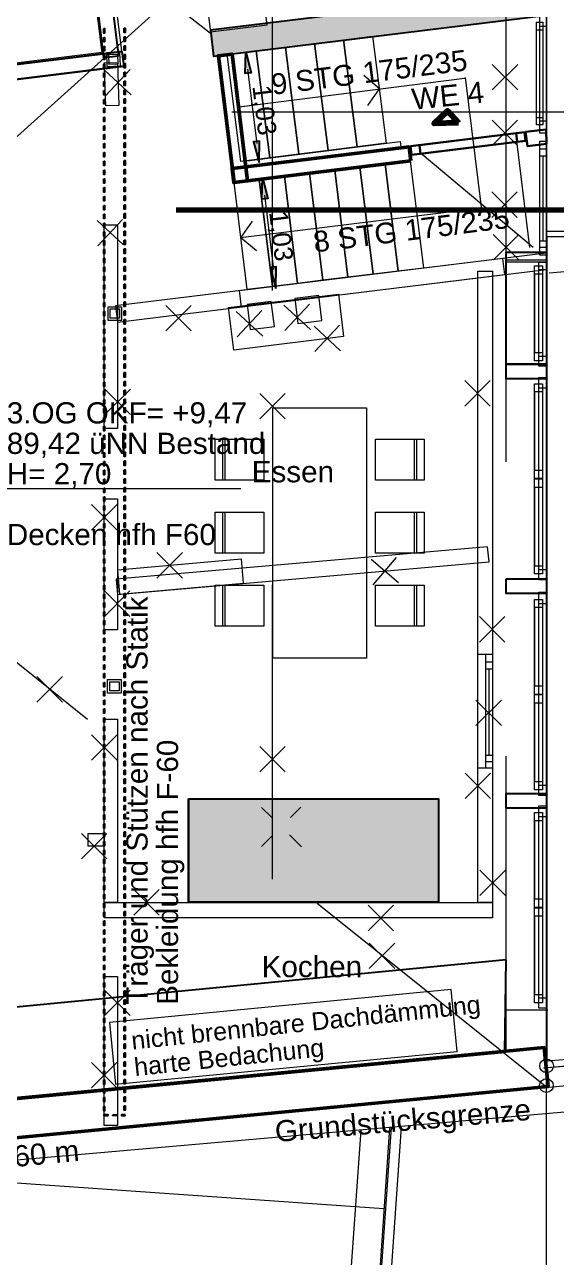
# Model space of a CAD drawing. Header units: millimetres. Extents: x 1501 to 41669, y -35 to 29713.
# Drawn here: x 11693 to 16788, y 6145 to 17959 of the extents above; entities that cross this region are included whole.
import ezdxf

# ---------------------------------------------------------------- set-up
doc = ezdxf.new("R2010")
doc.units = ezdxf.units.MM
doc.header["$LTSCALE"] = 50
doc.linetypes.add('PDF_56-4_56-4_0-0_0-0', pattern=[112.8, 56.4, -56.4, 0, 0])
doc.linetypes.add('PDF_564-4_176-4_70-6_176-4', pattern=[987.8, 564.4, -176.4, 70.6, -176.4])
for name, color, linetype in [('00_Wand_Bestand', 7, 'Continuous'), ('03_Sanitaer', 5, 'Continuous'), ('05_Linien_stark', 7, 'Continuous'), ('06_Linien_fein', 3, 'Continuous'), ('07_Bemassung', 6, 'Continuous'), ('08_Schnittlinie', 1, 'Continuous'), ('10_Text', 7, 'Continuous')]:
    doc.layers.add(name, color=color, linetype=linetype)
doc.styles.add('PLAN', font='arial.ttf')

msp = doc.modelspace()

# ---------------------------------------------------------------- hatches: boundary and pattern name
at = {"layer": '00_Wand_Bestand'}
for points in [[(16698, 18302), (13474, 17906), (13504, 17658), (16698, 18050)], [(13811, 17699), (13864, 17499), (13807, 17492)], [(13940, 16638), (13944, 16844), (13887, 16837)], [(13971, 16493), (14024, 16293), (13967, 16286)], [(14100, 15432), (14104, 15638), (14047, 15631)]]:
    msp.add_hatch(color=7, dxfattribs=at).paths.add_polyline_path(points)
at = {"layer": '03_Sanitaer'}
msp.add_hatch(color=7, dxfattribs=at).paths.add_polyline_path([(13263, 10541), (15659, 10541), (15659, 9547), (13263, 9547)])

# ---------------------------------------------------------------- linework, layer by layer
at = {"layer": '00_Wand_Bestand'}
for points in [[(16698, 18302), (13474, 17906), (13504, 17658), (16698, 18050)], [(13811, 17699), (13864, 17499), (13807, 17492)], [(13940, 16638), (13944, 16844), (13887, 16837)], [(13971, 16493), (14024, 16293), (13967, 16286)], [(14100, 15432), (14104, 15638), (14047, 15631)]]:
    msp.add_lwpolyline(points, close=True, dxfattribs=at)
at = {"layer": '03_Sanitaer'}
msp.add_lwpolyline([(13263, 10541), (15659, 10541), (15659, 9547), (13263, 9547)], close=True, dxfattribs=at)
at = {"layer": '05_Linien_stark', "lineweight": 15}
for p, q in [((13830, 17532), (13917, 16819)), ((13750, 17173), (15908, 17445)), ((15093, 17345), (14944, 17471)), ((15091, 17344), (14978, 17185)), ((13679, 17125), (26571, 17125)), ((13990, 16326), (14077, 15613))]:
    msp.add_line(p, q, dxfattribs=at)
at = {"layer": '05_Linien_stark', "lineweight": 18}
for p, q in [((13963, 10458), (14064, 10357)), ((14341, 10460), (14240, 10360)), ((14063, 10183), (13962, 10083)), ((14230, 10196), (14345, 10081))]:
    msp.add_line(p, q, dxfattribs=at)
at = {"layer": '05_Linien_stark', "lineweight": 20}
for p, q in [((16291, 8518), (16707, 8518)), ((16301, 8113), (16301, 8527))]:
    msp.add_line(p, q, dxfattribs=at)
at = {"layer": '05_Linien_stark', "lineweight": 18}
for points in [[(12360, 18278), (12432, 17691), (10059, 17399), (9987, 17986)], [(13268, 10536), (15655, 10536), (15655, 9551), (13268, 9551)]]:
    msp.add_lwpolyline(points, close=True, dxfattribs=at)
at = {"layer": '05_Linien_stark', "lineweight": 15}
for points in [[(13454, 18042), (13473, 17890), (14018, 17957), (13999, 18109)], [(14878, 16788), (14749, 17815), (15027, 17850), (15157, 16823)], [(14043, 16683), (13913, 17710), (14192, 17745), (14321, 16718)], [(14321, 16718), (14192, 17745), (14470, 17780), (14600, 16753)], [(14600, 16753), (14470, 17780), (14749, 17815), (14878, 16788)], [(13765, 16647), (13635, 17675), (13913, 17710), (14043, 16683)], [(13803, 16599), (13797, 16651), (15291, 16840), (15298, 16787)], [(12563, 15263), (12582, 15108), (16295, 15564), (16276, 15719)], [(13752, 15410), (16691, 15771), (16691, 15611), (13771, 15252)], [(16037, 15597), (16177, 15597), (16177, 9547), (16037, 9547)], [(14699, 15377), (14749, 14969), (13696, 14840), (13646, 15248)], [(14282, 15334), (14311, 15094), (14542, 15123), (14513, 15363)], [(13825, 15278), (13855, 15038), (14086, 15066), (14056, 15306)], [(12569, 12645), (12582, 12499), (16143, 12810), (16130, 12956)], [(12581, 12731), (12601, 12500), (13791, 12605), (13771, 12835)], [(16037, 11926), (16176, 11926), (16176, 10834), (16037, 10834)], [(16113, 11927), (16176, 11927), (16176, 10834), (16113, 10834)], [(16113, 11853), (16176, 11853), (16176, 10894), (16113, 10894)], [(16113, 11786), (16176, 11786), (16176, 10955), (16113, 10955)]]:
    msp.add_lwpolyline(points, close=True, dxfattribs=at)
at = {"layer": '05_Linien_stark', "lineweight": 20}
for points in [[(16307, 18093), (16693, 18093), (16693, 15701), (16307, 15701)], [(16599, 17984), (16659, 17984), (16659, 16999), (16599, 16999)], [(16629, 18056), (16690, 18056), (16690, 16920), (16629, 16920)], [(16599, 17911), (16660, 17911), (16660, 17065), (16599, 17065)], [(16630, 17945), (16694, 17945), (16694, 17033), (16630, 17033)], [(16631, 16842), (16694, 16842), (16694, 15751), (16631, 15751)], [(16631, 16770), (16692, 16770), (16692, 15824), (16631, 15824)], [(16631, 16703), (16692, 16703), (16692, 15884), (16631, 15884)], [(16695, 15976), (16695, 7963), (18929, 8156), (18929, 15976)], [(16697, 15927), (16697, 8030), (18879, 8206), (18879, 15927)], [(16306, 15686), (16695, 15686), (16695, 14706), (16306, 14706)], [(16580, 15648), (16656, 15648), (16656, 14738), (16580, 14738)], [(16620, 15683), (16695, 15683), (16695, 14780), (16620, 14780)], [(16620, 15612), (16695, 15612), (16695, 14686), (16620, 14686)], [(16581, 15571), (16656, 15571), (16656, 14813), (16581, 14813)], [(16620, 14578), (16695, 14578), (16695, 12735), (16620, 12735)], [(16580, 14518), (16656, 14518), (16656, 13609), (16580, 13609)], [(16581, 14443), (16656, 14443), (16656, 13687), (16581, 13687)], [(16620, 14479), (16695, 14479), (16695, 12638), (16620, 12638)], [(16580, 13606), (16656, 13606), (16656, 12695), (16580, 12695)], [(16581, 13528), (16656, 13528), (16656, 12771), (16581, 12771)], [(16580, 12451), (16656, 12451), (16656, 11541), (16580, 11541)], [(16620, 12519), (16695, 12519), (16695, 10668), (16620, 10668)], [(16620, 12411), (16695, 12411), (16695, 10573), (16620, 10573)], [(16581, 12375), (16656, 12375), (16656, 11619), (16581, 11619)], [(16580, 11538), (16656, 11538), (16656, 10627), (16580, 10627)], [(16581, 11460), (16656, 11460), (16656, 10703), (16581, 10703)], [(16580, 10409), (16656, 10409), (16656, 9499), (16580, 9499)], [(16620, 10472), (16695, 10472), (16695, 8628), (16620, 8628)], [(16581, 10333), (16656, 10333), (16656, 9577), (16581, 9577)], [(16620, 10369), (16695, 10369), (16695, 8534), (16620, 8534)], [(16580, 9496), (16656, 9496), (16656, 8585), (16580, 8585)], [(16581, 9418), (16656, 9418), (16656, 8661), (16581, 8661)]]:
    msp.add_lwpolyline(points, close=True, dxfattribs=at)
at = {"layer": '05_Linien_stark', "lineweight": 50}
for points in [[(13700, 16446), (13830, 16462), (13680, 17678), (13550, 17662)], [(15393, 16654), (15377, 16788), (13681, 16580), (13697, 16446)], [(5730, 7102), (5766, 6727), (16709, 7781), (16673, 8155)]]:
    msp.add_lwpolyline(points, close=True, dxfattribs=at)
at = {"layer": '05_Linien_stark', "lineweight": 211}
msp.add_lwpolyline([(15850, 17019), (15616, 17011), (15746, 17133)], close=True, dxfattribs=at)
at = {"layer": '05_Linien_stark', "lineweight": 30}
for points in [[(16483, 16928), (15391, 16794), (15401, 16711), (16493, 16845)], [(16403, 16918), (15478, 16804), (15488, 16721), (16413, 16835)], [(16494, 16931), (16692, 16955), (16693, 16818), (16511, 16796)]]:
    msp.add_lwpolyline(points, close=True, dxfattribs=at)
at = {"layer": '05_Linien_stark', "lineweight": 25}
for points in [[(16307, 15780), (16694, 15780), (16694, 14706), (16307, 14706)], [(16307, 14706), (16694, 14706), (16694, 14565), (16307, 14565)], [(16306, 12648), (16694, 12648), (16694, 12506), (16306, 12506)], [(16306, 10592), (16693, 10592), (16693, 10450), (16306, 10450)]]:
    msp.add_lwpolyline(points, close=True, dxfattribs=at)
at = {"layer": '06_Linien_fein', "linetype": 'PDF_56-4_56-4_0-0_0-0', "lineweight": 9}
for p, q in [((16306, 8130), (16306, 20668)), ((14068, 9770), (14068, 19105))]:
    msp.add_line(p, q, dxfattribs=at)
at = {"layer": '06_Linien_fein', "lineweight": 9}
for p, q in [((16630, 17069), (16630, 17912)), ((15914, 17454), (16067, 16211)), ((16397, 16922), (16532, 15824)), ((16567, 15824), (15484, 16732)), ((16662, 15880), (16662, 16697)), ((13762, 15919), (16072, 16203)), ((13764, 15917), (13877, 16076)), ((13766, 15920), (13914, 15795)), ((16619, 14810), (16619, 15573)), ((16619, 13685), (16619, 14445)), ((16619, 12768), (16619, 13530)), ((16619, 11617), (16619, 12378)), ((16144, 10952), (16144, 11788)), ((16619, 10700), (16619, 11462)), ((16619, 9575), (16619, 10336)), ((16619, 8658), (16619, 9420)), ((5166, 6517), (17014, 7553)), ((14632, 3297), (14917, 7364)), ((14916, 3415), (15194, 7386)), ((14928, 3387), (15208, 7390)), ((15021, 3358), (15303, 7393)), ((10225, 6956), (15136, 6612))]:
    msp.add_line(p, q, dxfattribs=at)
at = {"layer": '06_Linien_fein', "lineweight": 5}
for p, q in [((16174, 17334), (16419, 17578)), ((16419, 17334), (16174, 17578)), ((16174, 17334), (16419, 17578)), ((16419, 17334), (16174, 17578)), ((16172, 16800), (16416, 17044)), ((16416, 16800), (16172, 17044)), ((16169, 16112), (16413, 16356)), ((16413, 16112), (16169, 16356)), ((16428, 15705), (16184, 15949)), ((16185, 15705), (16429, 15949)), ((13046, 15024), (13290, 15268)), ((13290, 15024), (13046, 15268)), ((13046, 15024), (13290, 15268)), ((13290, 15024), (13046, 15268)), ((14431, 15037), (14178, 15272)), ((14431, 15037), (14178, 15272)), ((14187, 15028), (14422, 15281)), ((14187, 15028), (14422, 15281)), ((13974, 14975), (13721, 15211)), ((13974, 14975), (13721, 15211)), ((13730, 14967), (13966, 15219)), ((13730, 14967), (13966, 15219)), ((14719, 14834), (14466, 15070)), ((14719, 14834), (14466, 15070)), ((14475, 14826), (14710, 15079)), ((14475, 14826), (14710, 15079)), ((15910, 14304), (16155, 14548)), ((16155, 14304), (15910, 14548)), ((15910, 14304), (16155, 14548)), ((16155, 14304), (15910, 14548)), ((13946, 14180), (14190, 14425)), ((14190, 14180), (13946, 14425)), ((13946, 14180), (14190, 14425)), ((14190, 14180), (13946, 14425)), ((12333, 13116), (12578, 13360)), ((12578, 13116), (12333, 13360)), ((12333, 13116), (12578, 13360)), ((12578, 13116), (12333, 13360)), ((12961, 12654), (13205, 12899)), ((13205, 12654), (12961, 12899)), ((12961, 12654), (13205, 12899)), ((13205, 12654), (12961, 12899)), ((15277, 12611), (15013, 12833)), ((15277, 12611), (15013, 12833)), ((15034, 12589), (15256, 12854)), ((15034, 12589), (15256, 12854)), ((16052, 12042), (16296, 12287)), ((16296, 12042), (16052, 12287)), ((16052, 12042), (16296, 12287)), ((16296, 12042), (16052, 12287)), ((11811, 11467), (12055, 11711)), ((12055, 11467), (11811, 11711)), ((11811, 11467), (12055, 11711)), ((12055, 11467), (11811, 11711)), ((16018, 11241), (16262, 11486)), ((16262, 11241), (16018, 11486)), ((16018, 11241), (16262, 11486)), ((16262, 11241), (16018, 11486)), ((12578, 10910), (12333, 11154)), ((12578, 10910), (12333, 11154)), ((13946, 10797), (14191, 11041)), ((14191, 10797), (13946, 11041)), ((13946, 10797), (14191, 11041)), ((14191, 10797), (13946, 11041)), ((15913, 10543), (16157, 10787)), ((16157, 10543), (15913, 10787)), ((15913, 10543), (16157, 10787)), ((16157, 10543), (15913, 10787)), ((16056, 9613), (16301, 9857)), ((16301, 9613), (16056, 9857)), ((16056, 9613), (16301, 9857)), ((16301, 9613), (16056, 9857)), ((12739, 9426), (12983, 9671)), ((12983, 9426), (12739, 9671)), ((12739, 9426), (12983, 9671)), ((12983, 9426), (12739, 9671)), ((14984, 9276), (15228, 9520)), ((15228, 9276), (14984, 9520)), ((14984, 9276), (15228, 9520)), ((15228, 9276), (14984, 9520)), ((14996, 8912), (15240, 9156)), ((15240, 8912), (14996, 9156)), ((14996, 8912), (15240, 9156)), ((15240, 8912), (14996, 9156))]:
    msp.add_line(p, q, dxfattribs=at)
at = {"layer": '06_Linien_fein', "lineweight": 9}
for points in [[(14664, 16566), (14791, 15539), (14550, 15509), (14423, 16537)], [(14906, 16596), (15032, 15568), (14791, 15539), (14665, 16566)], [(15147, 16626), (15273, 15598), (15032, 15568), (14906, 16596)], [(15388, 16655), (15514, 15627), (15273, 15597), (15147, 16626)], [(13941, 16478), (14068, 15450), (13826, 15420), (13700, 16448)], [(14182, 16508), (14309, 15480), (14067, 15450), (13941, 16478)], [(14423, 16537), (14550, 15509), (14309, 15480), (14182, 16507)]]:
    msp.add_lwpolyline(points, close=True, dxfattribs=at)
at = {"layer": '06_Linien_fein', "lineweight": 5}
for points in [[(14072, 14288), (14969, 14288), (14969, 11888), (14072, 11888)], [(13520, 13988), (13612, 13988), (13612, 13595), (13520, 13595)], [(13592, 13988), (13985, 13988), (13985, 13595), (13592, 13595)], [(15055, 13988), (15448, 13988), (15448, 13595), (15055, 13595)], [(15428, 13988), (15520, 13988), (15520, 13595), (15428, 13595)], [(13520, 13288), (13612, 13288), (13612, 12895), (13520, 12895)], [(13592, 13288), (13985, 13288), (13985, 12895), (13592, 12895)], [(15055, 13288), (15448, 13288), (15448, 12895), (15055, 12895)], [(15428, 13288), (15520, 13288), (15520, 12895), (15428, 12895)], [(13520, 12588), (13612, 12588), (13612, 12195), (13520, 12195)], [(13592, 12588), (13985, 12588), (13985, 12195), (13592, 12195)], [(15055, 12588), (15448, 12588), (15448, 12195), (15055, 12195)], [(15428, 12588), (15520, 12588), (15520, 12195), (15428, 12195)], [(15837, 8119), (15780, 8712), (12506, 8397), (12564, 7804)]]:
    msp.add_lwpolyline(points, close=True, dxfattribs=at)
at = {"layer": '07_Bemassung', "linetype": 'PDF_56-4_56-4_0-0_0-0', "lineweight": 9}
for p, q in [((11148, 16463), (16700, 21462)), ((16696, 7774), (11166, 12204))]:
    msp.add_line(p, q, dxfattribs=at)
at = {"layer": '07_Bemassung', "lineweight": 9}
for p, q in [((16694, 5350), (16694, 21088)), ((12454, 18677), (13487, 17869)), ((12637, 17602), (12505, 18681)), ((16719, 15580), (30131, 16753))]:
    msp.add_line(p, q, dxfattribs=at)
at = {"layer": '07_Bemassung', "lineweight": 5}
for p, q in [((12712, 17286), (12459, 17522)), ((12712, 17286), (12459, 17522)), ((12468, 17278), (12704, 17530)), ((12468, 17278), (12704, 17530)), ((12639, 15848), (12387, 16083)), ((12639, 15848), (12387, 16083)), ((12395, 15839), (12631, 16092)), ((12395, 15839), (12631, 16092)), ((12461, 14223), (12706, 14467)), ((12706, 14223), (12461, 14467)), ((12461, 14223), (12706, 14467)), ((12706, 14223), (12461, 14467)), ((12457, 12288), (12701, 12533)), ((12701, 12288), (12457, 12533)), ((12457, 12288), (12701, 12533)), ((12701, 12288), (12457, 12533)), ((12333, 10910), (12578, 11154)), ((12333, 10910), (12578, 11154)), ((12236, 9963), (12480, 10207)), ((12480, 9963), (12236, 10207)), ((12236, 9963), (12480, 10207)), ((12480, 9963), (12236, 10207)), ((12459, 8462), (12704, 8707)), ((12704, 8462), (12459, 8707)), ((12459, 8462), (12704, 8707)), ((12704, 8462), (12459, 8707)), ((12333, 7769), (12577, 8013)), ((12577, 7769), (12333, 8013)), ((12333, 7769), (12577, 8013)), ((12577, 7769), (12333, 8013))]:
    msp.add_line(p, q, dxfattribs=at)
at = {"layer": '07_Bemassung', "lineweight": 15}
for p, q in [((10955, 13513), (13766, 13513)), ((16665, 7960), (38271, 9851)), ((3920, 6544), (18185, 7917))]:
    msp.add_line(p, q, dxfattribs=at)
at = {"layer": '07_Bemassung', "lineweight": 20}
msp.add_line((16699, 7776), (16699, 8527), dxfattribs=at)
at = {"layer": '07_Bemassung', "lineweight": 25}
for points in [[(12592, 17658), (12453, 17641), (12351, 18472), (12490, 18489)], [(12625, 17702), (12642, 17561), (7218, 16895), (7201, 17036)]]:
    msp.add_lwpolyline(points, close=True, dxfattribs=at)
at = {"layer": '07_Bemassung'}
for points in [[(12452, 17921), (12459, 17921), (12459, 17878), (12452, 17878)], [(12648, 17926), (12655, 17926), (12655, 17884), (12648, 17884)], [(12648, 17842), (12655, 17842), (12655, 17799), (12648, 17799)], [(12452, 17836), (12459, 17836), (12459, 17794), (12452, 17794)], [(12452, 17751), (12459, 17751), (12459, 17709), (12452, 17709)], [(12648, 17757), (12655, 17757), (12655, 17715), (12648, 17715)], [(12452, 17667), (12459, 17667), (12459, 17624), (12452, 17624)], [(12648, 17672), (12655, 17672), (12655, 17630), (12648, 17630)], [(12452, 17582), (12459, 17582), (12459, 17540), (12452, 17540)], [(12452, 17497), (12459, 17497), (12459, 17455), (12452, 17455)], [(12648, 17588), (12655, 17588), (12655, 17545), (12648, 17545)], [(12648, 17503), (12655, 17503), (12655, 17461), (12648, 17461)], [(12452, 17413), (12459, 17413), (12459, 17370), (12452, 17370)], [(12648, 17418), (12655, 17418), (12655, 17376), (12648, 17376)], [(12452, 17328), (12459, 17328), (12459, 17286), (12452, 17286)], [(12648, 17334), (12655, 17334), (12655, 17291), (12648, 17291)], [(12648, 17249), (12655, 17249), (12655, 17207), (12648, 17207)], [(12452, 17243), (12459, 17243), (12459, 17201), (12452, 17201)], [(12452, 17159), (12459, 17159), (12459, 17117), (12452, 17117)], [(12648, 17164), (12655, 17164), (12655, 17122), (12648, 17122)], [(12452, 17074), (12459, 17074), (12459, 17032), (12452, 17032)], [(12648, 17080), (12655, 17080), (12655, 17037), (12648, 17037)], [(12452, 16990), (12459, 16990), (12459, 16947), (12452, 16947)], [(12452, 16905), (12459, 16905), (12459, 16862), (12452, 16862)], [(12648, 16995), (12655, 16995), (12655, 16953), (12648, 16953)], [(12648, 16910), (12655, 16910), (12655, 16868), (12648, 16868)], [(12452, 16820), (12459, 16820), (12459, 16778), (12452, 16778)], [(12648, 16826), (12655, 16826), (12655, 16783), (12648, 16783)], [(12452, 16735), (12459, 16735), (12459, 16693), (12452, 16693)], [(12648, 16741), (12655, 16741), (12655, 16699), (12648, 16699)], [(12452, 16651), (12459, 16651), (12459, 16608), (12452, 16608)], [(12452, 16566), (12459, 16566), (12459, 16524), (12452, 16524)], [(12648, 16656), (12655, 16656), (12655, 16614), (12648, 16614)], [(12648, 16572), (12655, 16572), (12655, 16529), (12648, 16529)], [(12452, 16481), (12459, 16481), (12459, 16439), (12452, 16439)], [(12648, 16487), (12655, 16487), (12655, 16445), (12648, 16445)], [(12452, 16397), (12459, 16397), (12459, 16354), (12452, 16354)], [(12452, 16312), (12459, 16312), (12459, 16270), (12452, 16270)], [(12648, 16402), (12655, 16402), (12655, 16360), (12648, 16360)], [(12648, 16318), (12655, 16318), (12655, 16275), (12648, 16275)], [(12452, 16227), (12459, 16227), (12459, 16185), (12452, 16185)], [(12648, 16233), (12655, 16233), (12655, 16191), (12648, 16191)], [(12452, 16143), (12459, 16143), (12459, 16100), (12452, 16100)], [(12648, 16148), (12655, 16148), (12655, 16106), (12648, 16106)], [(12452, 16058), (12459, 16058), (12459, 16016), (12452, 16016)], [(12452, 15973), (12459, 15973), (12459, 15931), (12452, 15931)], [(12648, 16064), (12655, 16064), (12655, 16021), (12648, 16021)], [(12648, 15979), (12655, 15979), (12655, 15937), (12648, 15937)], [(12452, 15889), (12459, 15889), (12459, 15846), (12452, 15846)], [(12648, 15894), (12655, 15894), (12655, 15852), (12648, 15852)], [(12452, 15804), (12459, 15804), (12459, 15762), (12452, 15762)], [(12452, 15720), (12459, 15720), (12459, 15677), (12452, 15677)], [(12648, 15810), (12655, 15810), (12655, 15767), (12648, 15767)], [(12648, 15725), (12655, 15725), (12655, 15683), (12648, 15683)], [(12452, 15635), (12459, 15635), (12459, 15592), (12452, 15592)], [(12648, 15640), (12655, 15640), (12655, 15598), (12648, 15598)], [(12452, 15550), (12459, 15550), (12459, 15508), (12452, 15508)], [(12648, 15556), (12655, 15556), (12655, 15513), (12648, 15513)], [(12452, 15465), (12459, 15465), (12459, 15423), (12452, 15423)], [(12452, 15381), (12459, 15381), (12459, 15338), (12452, 15338)], [(12648, 15471), (12655, 15471), (12655, 15429), (12648, 15429)], [(12648, 15386), (12655, 15386), (12655, 15344), (12648, 15344)], [(12452, 15296), (12459, 15296), (12459, 15254), (12452, 15254)], [(12648, 15302), (12655, 15302), (12655, 15259), (12648, 15259)], [(12452, 15211), (12459, 15211), (12459, 15169), (12452, 15169)], [(12452, 15127), (12459, 15127), (12459, 15084), (12452, 15084)], [(12648, 15217), (12655, 15217), (12655, 15175), (12648, 15175)], [(12648, 15132), (12655, 15132), (12655, 15090), (12648, 15090)], [(12452, 15042), (12459, 15042), (12459, 15000), (12452, 15000)], [(12648, 15048), (12655, 15048), (12655, 15005), (12648, 15005)], [(12452, 14957), (12459, 14957), (12459, 14915), (12452, 14915)], [(12648, 14963), (12655, 14963), (12655, 14921), (12648, 14921)], [(12452, 14873), (12459, 14873), (12459, 14830), (12452, 14830)], [(12452, 14788), (12459, 14788), (12459, 14746), (12452, 14746)], [(12648, 14878), (12655, 14878), (12655, 14836), (12648, 14836)], [(12648, 14794), (12655, 14794), (12655, 14751), (12648, 14751)], [(12452, 14703), (12459, 14703), (12459, 14661), (12452, 14661)], [(12648, 14709), (12655, 14709), (12655, 14667), (12648, 14667)], [(12452, 14619), (12459, 14619), (12459, 14576), (12452, 14576)], [(12452, 14534), (12459, 14534), (12459, 14492), (12452, 14492)], [(12648, 14624), (12655, 14624), (12655, 14582), (12648, 14582)], [(12648, 14540), (12655, 14540), (12655, 14497), (12648, 14497)], [(12452, 14449), (12459, 14449), (12459, 14407), (12452, 14407)], [(12648, 14455), (12655, 14455), (12655, 14413), (12648, 14413)], [(12452, 14365), (12459, 14365), (12459, 14322), (12452, 14322)], [(12648, 14370), (12655, 14370), (12655, 14328), (12648, 14328)], [(12452, 14280), (12459, 14280), (12459, 14238), (12452, 14238)], [(12452, 14195), (12459, 14195), (12459, 14153), (12452, 14153)], [(12648, 14286), (12655, 14286), (12655, 14243), (12648, 14243)], [(12648, 14201), (12655, 14201), (12655, 14159), (12648, 14159)], [(12452, 14111), (12459, 14111), (12459, 14068), (12452, 14068)], [(12648, 14116), (12655, 14116), (12655, 14074), (12648, 14074)], [(12452, 14026), (12459, 14026), (12459, 13984), (12452, 13984)], [(12452, 13941), (12459, 13941), (12459, 13899), (12452, 13899)], [(12648, 14032), (12655, 14032), (12655, 13989), (12648, 13989)], [(12648, 13947), (12655, 13947), (12655, 13905), (12648, 13905)], [(12452, 13857), (12459, 13857), (12459, 13814), (12452, 13814)], [(12648, 13862), (12655, 13862), (12655, 13820), (12648, 13820)], [(12452, 13772), (12459, 13772), (12459, 13730), (12452, 13730)], [(12648, 13778), (12655, 13778), (12655, 13735), (12648, 13735)], [(12452, 13688), (12459, 13688), (12459, 13645), (12452, 13645)], [(12452, 13603), (12459, 13603), (12459, 13560), (12452, 13560)], [(12648, 13693), (12655, 13693), (12655, 13651), (12648, 13651)], [(12648, 13608), (12655, 13608), (12655, 13566), (12648, 13566)], [(12452, 13518), (12459, 13518), (12459, 13476), (12452, 13476)], [(12648, 13524), (12655, 13524), (12655, 13481), (12648, 13481)], [(12452, 13433), (12459, 13433), (12459, 13391), (12452, 13391)], [(12648, 13439), (12655, 13439), (12655, 13397), (12648, 13397)], [(12648, 13354), (12655, 13354), (12655, 13312), (12648, 13312)], [(12452, 13349), (12459, 13349), (12459, 13306), (12452, 13306)], [(12452, 13264), (12459, 13264), (12459, 13222), (12452, 13222)], [(12648, 13270), (12655, 13270), (12655, 13227), (12648, 13227)], [(12452, 13179), (12459, 13179), (12459, 13137), (12452, 13137)], [(12648, 13185), (12655, 13185), (12655, 13143), (12648, 13143)], [(12452, 13095), (12459, 13095), (12459, 13052), (12452, 13052)], [(12452, 13010), (12459, 13010), (12459, 12968), (12452, 12968)], [(12648, 13100), (12655, 13100), (12655, 13058), (12648, 13058)], [(12648, 13016), (12655, 13016), (12655, 12973), (12648, 12973)], [(12452, 12925), (12459, 12925), (12459, 12883), (12452, 12883)], [(12648, 12931), (12655, 12931), (12655, 12889), (12648, 12889)], [(12452, 12841), (12459, 12841), (12459, 12798), (12452, 12798)], [(12648, 12846), (12655, 12846), (12655, 12804), (12648, 12804)], [(12648, 12762), (12655, 12762), (12655, 12719), (12648, 12719)], [(12452, 12756), (12459, 12756), (12459, 12714), (12452, 12714)], [(12452, 12671), (12459, 12671), (12459, 12629), (12452, 12629)], [(12648, 12677), (12655, 12677), (12655, 12635), (12648, 12635)], [(12452, 12587), (12459, 12587), (12459, 12544), (12452, 12544)], [(12648, 12592), (12655, 12592), (12655, 12550), (12648, 12550)], [(12452, 12502), (12459, 12502), (12459, 12460), (12452, 12460)], [(12452, 12417), (12459, 12417), (12459, 12375), (12452, 12375)], [(12648, 12508), (12655, 12508), (12655, 12465), (12648, 12465)], [(12648, 12423), (12655, 12423), (12655, 12381), (12648, 12381)], [(12452, 12333), (12459, 12333), (12459, 12290), (12452, 12290)], [(12648, 12338), (12655, 12338), (12655, 12296), (12648, 12296)], [(12452, 12248), (12459, 12248), (12459, 12206), (12452, 12206)], [(12648, 12254), (12655, 12254), (12655, 12211), (12648, 12211)], [(12648, 12169), (12655, 12169), (12655, 12127), (12648, 12127)], [(12452, 12164), (12459, 12164), (12459, 12121), (12452, 12121)], [(12452, 12079), (12459, 12079), (12459, 12037), (12452, 12037)], [(12648, 12084), (12655, 12084), (12655, 12042), (12648, 12042)], [(12452, 11994), (12459, 11994), (12459, 11952), (12452, 11952)], [(12648, 12000), (12655, 12000), (12655, 11957), (12648, 11957)], [(12452, 11910), (12459, 11910), (12459, 11867), (12452, 11867)], [(12452, 11825), (12459, 11825), (12459, 11783), (12452, 11783)], [(12648, 11915), (12655, 11915), (12655, 11873), (12648, 11873)], [(12648, 11830), (12655, 11830), (12655, 11788), (12648, 11788)], [(12452, 11740), (12459, 11740), (12459, 11698), (12452, 11698)], [(12648, 11746), (12655, 11746), (12655, 11703), (12648, 11703)], [(12452, 11655), (12459, 11655), (12459, 11613), (12452, 11613)], [(12648, 11661), (12655, 11661), (12655, 11619), (12648, 11619)], [(12452, 11571), (12459, 11571), (12459, 11528), (12452, 11528)], [(12452, 11486), (12459, 11486), (12459, 11444), (12452, 11444)], [(12648, 11576), (12655, 11576), (12655, 11534), (12648, 11534)], [(12648, 11492), (12655, 11492), (12655, 11449), (12648, 11449)], [(12452, 11401), (12459, 11401), (12459, 11359), (12452, 11359)], [(12648, 11407), (12655, 11407), (12655, 11365), (12648, 11365)], [(12452, 11317), (12459, 11317), (12459, 11274), (12452, 11274)], [(12452, 11232), (12459, 11232), (12459, 11190), (12452, 11190)], [(12648, 11322), (12655, 11322), (12655, 11280), (12648, 11280)], [(12648, 11238), (12655, 11238), (12655, 11195), (12648, 11195)], [(12452, 11147), (12459, 11147), (12459, 11105), (12452, 11105)], [(12648, 11153), (12655, 11153), (12655, 11111), (12648, 11111)], [(12452, 11063), (12459, 11063), (12459, 11020), (12452, 11020)], [(12648, 11068), (12655, 11068), (12655, 11026), (12648, 11026)], [(12452, 10978), (12459, 10978), (12459, 10936), (12452, 10936)], [(12452, 10893), (12459, 10893), (12459, 10851), (12452, 10851)], [(12648, 10984), (12655, 10984), (12655, 10941), (12648, 10941)], [(12648, 10899), (12655, 10899), (12655, 10857), (12648, 10857)], [(12452, 10809), (12459, 10809), (12459, 10766), (12452, 10766)], [(12648, 10814), (12655, 10814), (12655, 10772), (12648, 10772)], [(12452, 10724), (12459, 10724), (12459, 10682), (12452, 10682)], [(12452, 10639), (12459, 10639), (12459, 10597), (12452, 10597)], [(12648, 10730), (12655, 10730), (12655, 10687), (12648, 10687)], [(12648, 10645), (12655, 10645), (12655, 10603), (12648, 10603)], [(12452, 10555), (12459, 10555), (12459, 10512), (12452, 10512)], [(12648, 10560), (12655, 10560), (12655, 10518), (12648, 10518)], [(12452, 10470), (12459, 10470), (12459, 10428), (12452, 10428)], [(12648, 10476), (12655, 10476), (12655, 10433), (12648, 10433)], [(12452, 10385), (12459, 10385), (12459, 10343), (12452, 10343)], [(12452, 10301), (12459, 10301), (12459, 10258), (12452, 10258)], [(12648, 10391), (12655, 10391), (12655, 10349), (12648, 10349)], [(12648, 10306), (12655, 10306), (12655, 10264), (12648, 10264)], [(12452, 10216), (12459, 10216), (12459, 10174), (12452, 10174)], [(12648, 10222), (12655, 10222), (12655, 10179), (12648, 10179)], [(12452, 10132), (12459, 10132), (12459, 10089), (12452, 10089)], [(12452, 10047), (12459, 10047), (12459, 10005), (12452, 10005)], [(12648, 10137), (12655, 10137), (12655, 10095), (12648, 10095)], [(12648, 10052), (12655, 10052), (12655, 10010), (12648, 10010)], [(12452, 9962), (12459, 9962), (12459, 9920), (12452, 9920)], [(12648, 9968), (12655, 9968), (12655, 9925), (12648, 9925)], [(12452, 9878), (12459, 9878), (12459, 9835), (12452, 9835)], [(12648, 9883), (12655, 9883), (12655, 9841), (12648, 9841)], [(12452, 9793), (12459, 9793), (12459, 9751), (12452, 9751)], [(12452, 9708), (12459, 9708), (12459, 9666), (12452, 9666)], [(12648, 9798), (12655, 9798), (12655, 9756), (12648, 9756)], [(12648, 9714), (12655, 9714), (12655, 9671), (12648, 9671)], [(12452, 9624), (12459, 9624), (12459, 9581), (12452, 9581)], [(12648, 9629), (12655, 9629), (12655, 9587), (12648, 9587)], [(12452, 9539), (12459, 9539), (12459, 9497), (12452, 9497)], [(12452, 9454), (12459, 9454), (12459, 9412), (12452, 9412)], [(12648, 9544), (12655, 9544), (12655, 9502), (12648, 9502)], [(12648, 9460), (12655, 9460), (12655, 9417), (12648, 9417)], [(12452, 9370), (12459, 9370), (12459, 9327), (12452, 9327)], [(12648, 9375), (12655, 9375), (12655, 9333), (12648, 9333)], [(12452, 9285), (12459, 9285), (12459, 9243), (12452, 9243)], [(12648, 9290), (12655, 9290), (12655, 9248), (12648, 9248)], [(12452, 9200), (12459, 9200), (12459, 9158), (12452, 9158)], [(12452, 9116), (12459, 9116), (12459, 9073), (12452, 9073)], [(12648, 9206), (12655, 9206), (12655, 9163), (12648, 9163)], [(12648, 9121), (12655, 9121), (12655, 9079), (12648, 9079)], [(16307, 8995), (9754, 8364), (9838, 7488), (16296, 8110)], [(12452, 9031), (12459, 9031), (12459, 8989), (12452, 8989)], [(12648, 9036), (12655, 9036), (12655, 8994), (12648, 8994)], [(12452, 8946), (12459, 8946), (12459, 8904), (12452, 8904)], [(12452, 8862), (12459, 8862), (12459, 8819), (12452, 8819)], [(12648, 8952), (12655, 8952), (12655, 8909), (12648, 8909)], [(12648, 8867), (12655, 8867), (12655, 8825), (12648, 8825)], [(12452, 8777), (12459, 8777), (12459, 8735), (12452, 8735)], [(12648, 8782), (12655, 8782), (12655, 8740), (12648, 8740)], [(12452, 8692), (12459, 8692), (12459, 8650), (12452, 8650)], [(12648, 8698), (12655, 8698), (12655, 8655), (12648, 8655)], [(12452, 8608), (12459, 8608), (12459, 8565), (12452, 8565)], [(12452, 8523), (12459, 8523), (12459, 8481), (12452, 8481)], [(12648, 8613), (12655, 8613), (12655, 8571), (12648, 8571)], [(12648, 8528), (12655, 8528), (12655, 8486), (12648, 8486)], [(12452, 8438), (12459, 8438), (12459, 8396), (12452, 8396)], [(12648, 8444), (12655, 8444), (12655, 8401), (12648, 8401)], [(12452, 8354), (12459, 8354), (12459, 8311), (12452, 8311)], [(12648, 8359), (12655, 8359), (12655, 8317), (12648, 8317)], [(12648, 8274), (12655, 8274), (12655, 8232), (12648, 8232)], [(12452, 8269), (12459, 8269), (12459, 8227), (12452, 8227)], [(12452, 8184), (12459, 8184), (12459, 8142), (12452, 8142)], [(12648, 8190), (12655, 8190), (12655, 8147), (12648, 8147)], [(12452, 8100), (12459, 8100), (12459, 8057), (12452, 8057)], [(12648, 8105), (12655, 8105), (12655, 8063), (12648, 8063)], [(12452, 8015), (12459, 8015), (12459, 7973), (12452, 7973)], [(12452, 7930), (12459, 7930), (12459, 7888), (12452, 7888)], [(12648, 8020), (12655, 8020), (12655, 7978), (12648, 7978)], [(12648, 7936), (12655, 7936), (12655, 7893), (12648, 7893)], [(12452, 7846), (12459, 7846), (12459, 7803), (12452, 7803)], [(12648, 7851), (12655, 7851), (12655, 7809), (12648, 7809)], [(12452, 7761), (12459, 7761), (12459, 7719), (12452, 7719)], [(12648, 7766), (12655, 7766), (12655, 7724), (12648, 7724)], [(12648, 7682), (12655, 7682), (12655, 7639), (12648, 7639)], [(12452, 7676), (12459, 7676), (12459, 7634), (12452, 7634)], [(12452, 7592), (12459, 7592), (12459, 7549), (12452, 7549)], [(12648, 7597), (12655, 7597), (12655, 7555), (12648, 7555)], [(12494, 7504), (12494, 7511), (12452, 7511), (12452, 7504)], [(12537, 7511), (12579, 7511), (12579, 7504), (12537, 7504)], [(12655, 7512), (12648, 7512), (12648, 7511), (12621, 7511), (12621, 7504), (12655, 7504)]]:
    msp.add_lwpolyline(points, close=True, dxfattribs=at)
at = {"layer": '07_Bemassung', "lineweight": 15}
for points in [[(5816, 16869), (5834, 16722), (12644, 17558), (12626, 17705)], [(12456, 17593), (12581, 17597), (12596, 17186), (12470, 17182)], [(12456, 16040), (12583, 16040), (12583, 14088), (12456, 14088)], [(12456, 13416), (12581, 13416), (12581, 12160), (12456, 12160)], [(12456, 11304), (12584, 11304), (12584, 9547), (12456, 9547)], [(12301, 10207), (12456, 10207), (12456, 10086), (12301, 10086)], [(12456, 9546), (16177, 9546), (16177, 9400), (12456, 9400)], [(12456, 8836), (12582, 8836), (12582, 7410), (12456, 7410)]]:
    msp.add_lwpolyline(points, close=True, dxfattribs=at)
at = {"layer": '07_Bemassung', "lineweight": 20}
for points in [[(12606, 17693), (12476, 17689), (12481, 17559), (12610, 17564)], [(12586, 17672), (12497, 17669), (12500, 17580), (12590, 17583)], [(12492, 15255), (12621, 15255), (12621, 15125), (12492, 15125)], [(12512, 15235), (12601, 15235), (12601, 15145), (12512, 15145)], [(12488, 11682), (12618, 11682), (12618, 11553), (12488, 11553)], [(12508, 11662), (12598, 11662), (12598, 11573), (12508, 11573)]]:
    msp.add_lwpolyline(points, close=True, dxfattribs=at)
at = {"layer": '07_Bemassung', "lineweight": 18}
for centre in [(16695, 7980), (16693, 7791)]:
    msp.add_circle(centre, 65.8, dxfattribs=at)
at = {"layer": '08_Schnittlinie', "linetype": 'PDF_564-4_176-4_70-6_176-4', "lineweight": 70}
msp.add_line((20015, 16182), (13144, 16182), dxfattribs=at)

# ---------------------------------------------------------------- texts
at = {"layer": '10_Text', "style": 'PLAN'}
for s, height, rotation, p in [('9 STG 175/235', 199.66, 7.2, (14069, 17286)), ('WE 4', 203.2, 6, (15414, 17142)), ('1,03', 177.8, 277, (13875, 17369)), ('8 STG 175/235', 199.66, 7.2, (14473, 15776)), ('1,03', 177.8, 277, (14035, 16163)), ('Träger und Stützen nach Statik', 203.2, 90, (12871, 8566)), ('Bekleidung hfh F-60', 203.2, 90, (13163, 8566)), ('nicht brennbare Dachdämmung', 171.92, 6, (12724, 8136)), ('harte Bedachung', 171.92, 6, (12751, 7882)), ('Grundstücksgrenze', 203.2, 5, (14100, 7249)), ('Gebäudeabschlusswand Brandwand hfh F 60 m', 203.2, 5.5, (6193, 6490))]:
    msp.add_text(s, height=height, rotation=rotation, dxfattribs=at).set_placement(p)
for s, p in [('3.OG OKF= +9,47', (11522, 14137)), ('89,42 üNN Bestand', (11522, 13845)), ('H= 2,70', (11522, 13554)), ('Essen', (13869, 13573)), ('Decken hfh F60', (11522, 12971)), ('Kochen', (13964, 8830))]:
    msp.add_text(s, height=203.2, dxfattribs=at).set_placement(p)

doc.saveas('drawing.dxf')
